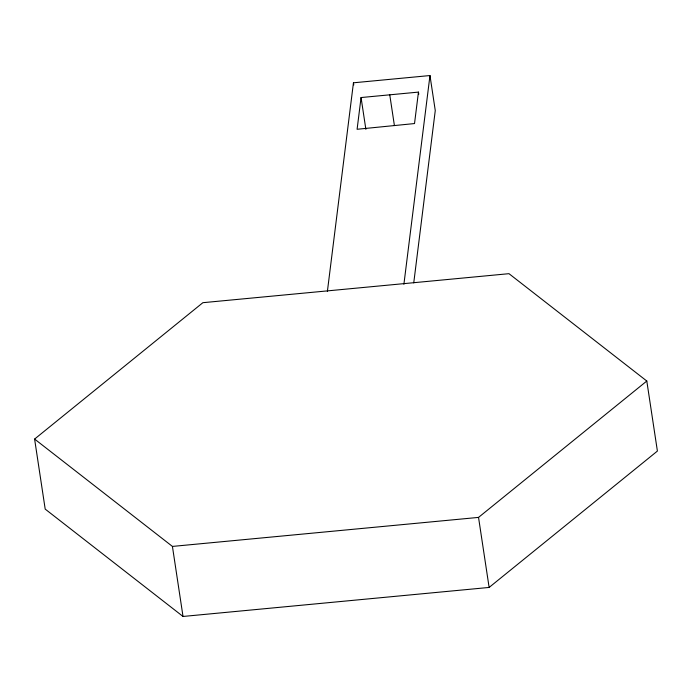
<?xml version="1.0" encoding="UTF-8"?>
<svg xmlns="http://www.w3.org/2000/svg" width="692" height="692" viewBox="0 0 692 692"><rect width="100%" height="100%" fill="white"/><g stroke="black" fill="none" stroke-linecap="round" stroke-linejoin="round"><path stroke-width="1.04" d="M327.377 291.514L353.448 82.798L429.974 75.54L435.268 110.564L413.747 282.89M361.06 97.546L357.098 129.274L414.525 123.557L418.452 92.105L361.06 97.546L365.878 129.378M403.903 284.256L429.974 75.54M34.6 439.065L202.877 302.689L508.983 273.677L646.804 381.032L657.4 451.072L489.123 587.439L183.017 616.46L45.196 509.104L34.6 439.065L172.429 546.421L478.535 517.4L646.804 381.032M418.452 92.105L418.772 94.224M478.535 517.4L489.123 587.439M389.76 94.821L394.414 125.598M353.448 82.798L353.768 84.917M172.429 546.421L183.017 616.46"/></g></svg>
